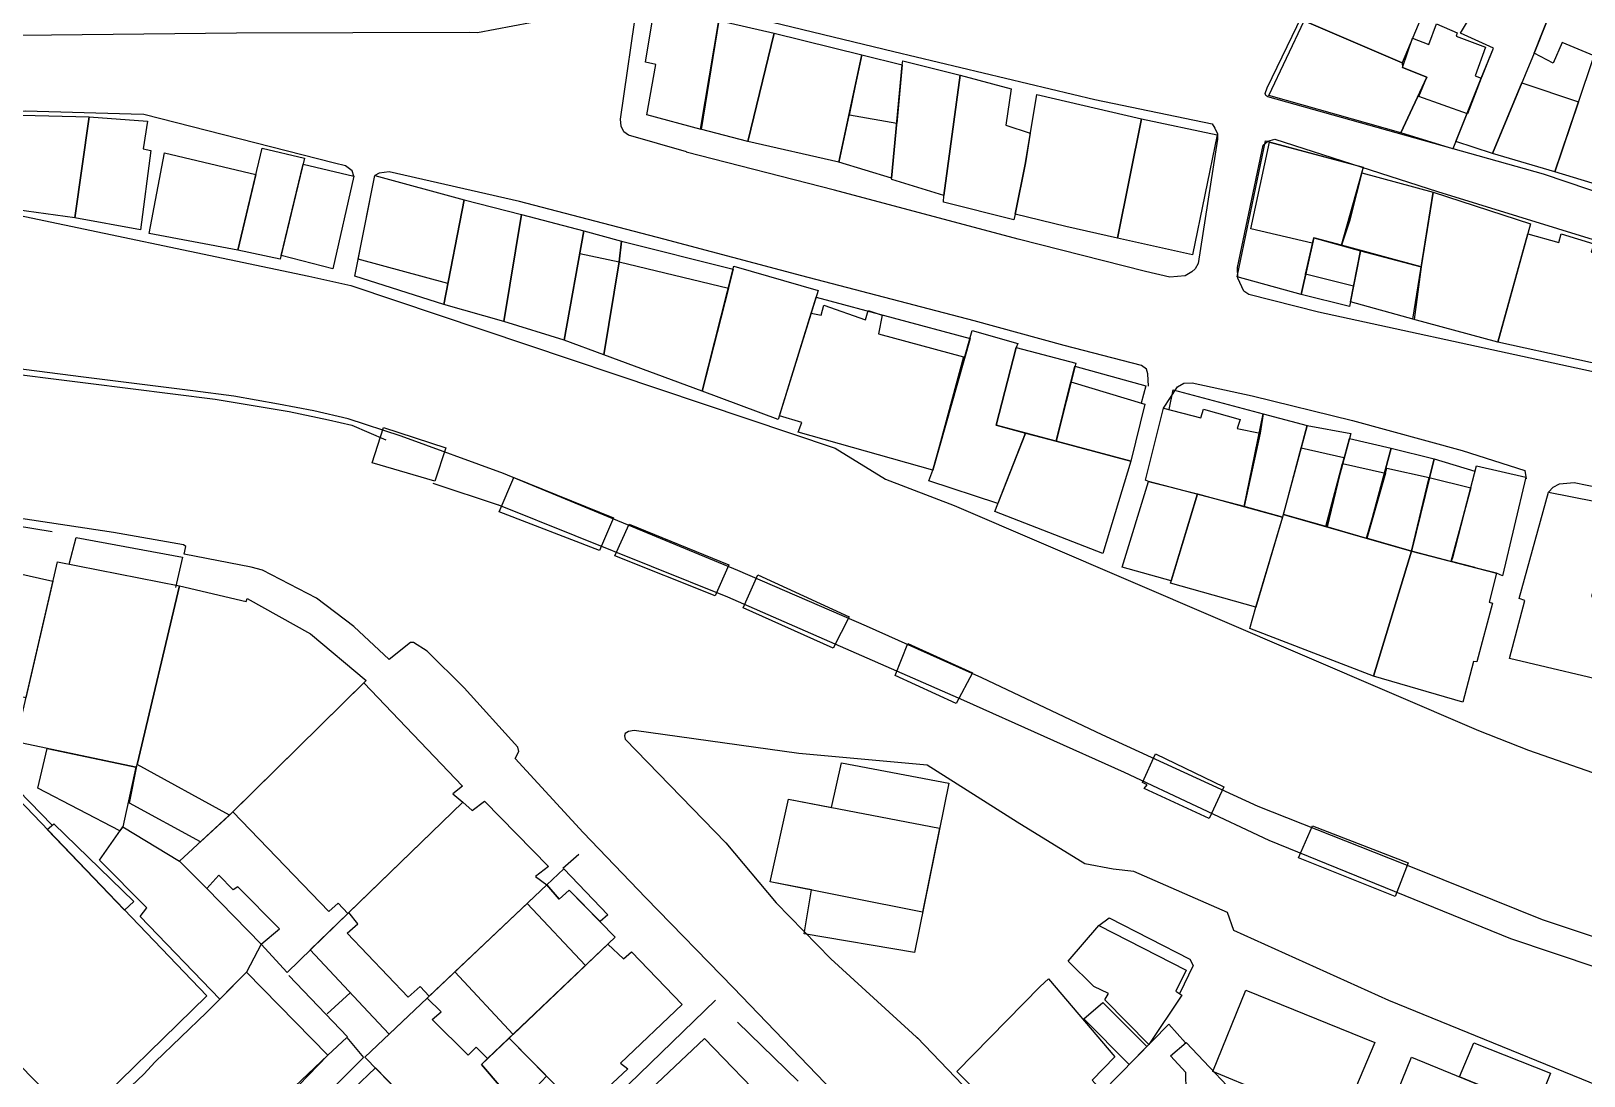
# Model space of a CAD drawing. Header units: centimetres. Extents: x 6155 to 7007, y 1466 to 2152.
# Drawn here: x 6301 to 6462.6, y 1894.6 to 2003.4 of the extents above; entities that cross this region are included whole.
import ezdxf

# ---------------------------------------------------------------- set-up
doc = ezdxf.new("R2010")
doc.units = ezdxf.units.CM

msp = doc.modelspace()

# ---------------------------------------------------------------- linework, layer by layer
at = {"color": 7}
for points in [[(6341.88, 2022.4), (6348.49, 2022.61), (6349.23, 2022.43), (6358.67, 2019.72), (6359.04, 2019.57), (6359.4, 2019.32), (6359.47, 2019.03), (6359.5, 2008.62), (6359.48, 2006.17), (6359.26, 2005.6), (6358.5, 2005.31), (6347.47, 2003.22), (6346.6, 2003.25), (6322.4, 2003.18), (6293.47, 2002.9)], [(6481.77, 1980.59), (6458.4, 1988.52), (6429.7, 1996.58), (6429.48, 1996.69), (6429.41, 1996.92), (6429.62, 1997.52), (6435.31, 2009.29), (6441.94, 2017.9)], [(6369.22, 1990.84), (6363.18, 1992.57), (6362.69, 1992.93), (6362.43, 1993.53), (6362.36, 1994.23), (6364.19, 2006.97), (6364.57, 2007.29), (6364.93, 2007.47), (6365.38, 2007.47), (6390.79, 2001.29), (6411.7, 1996.28), (6423.9, 1993.75), (6424.18, 1993.3), (6424.45, 1992.7), (6424.46, 1992.16), (6422.45, 1979.22), (6422.14, 1978.67), (6421.8, 1978.33), (6421.11, 1977.92), (6419.49, 1977.8), (6416.99, 1978.38), (6403.72, 1981.76), (6384.61, 1986.85), (6369.18, 1990.82)], [(6334.6, 1988.3), (6334.42, 1988.86), (6333.72, 1989.37), (6332.59, 1989.67), (6312.74, 1994.73), (6311.44, 1994.77), (6300.42, 1995.08), (6291.74, 1994.88), (6277.35, 1994.59), (6261.91, 1993.61), (6260.5, 1993.24), (6259.83, 1992.83), (6255.15, 1989.89), (6252.6, 1974.18), (6252.94, 1973.98), (6264.42, 1972.34), (6285.89, 1969.4), (6306.94, 1966.74), (6320.17, 1965.09), (6327.87, 1963.82), (6331.97, 1962.93), (6334.38, 1962.39), (6337.94, 1960.85)], [(6496.27, 1970.61), (6503.38, 1967.78), (6504.75, 1966.9), (6505.56, 1965.86), (6505.96, 1964.61), (6505.97, 1963.15), (6505.52, 1962.5), (6504.8, 1961.91), (6503.48, 1961.29), (6500.98, 1960.6), (6496.15, 1961.48), (6482.23, 1963.89), (6434.98, 1974.15), (6427.71, 1975.97), (6427.21, 1976.33), (6426.59, 1977.69), (6426.53, 1978.79), (6429.22, 1991.54), (6429.7, 1991.95), (6430.42, 1992.17), (6447.36, 1986.72), (6480.21, 1976.58), (6496.36, 1970.63)], [(6417.29, 1966.44), (6417.21, 1967.74), (6417.07, 1968.21), (6416.57, 1968.59), (6408.51, 1970.66), (6399.13, 1973.26), (6381.2, 1977.93), (6366.87, 1981.75), (6351.84, 1985.68), (6338.28, 1988.76), (6337.25, 1988.62), (6336.78, 1988.37)], [(6296.2, 1984.96), (6329.92, 1977.9), (6334.29, 1976.91), (6384.69, 1959.98), (6389.93, 1956.77), (6397.06, 1954.03), (6451.62, 1930.59), (6456.84, 1928.56), (6464.3, 1925.93), (6469.43, 1924.35), (6476.88, 1921.95), (6490.69, 1918.38)], [(6487.05, 1902.7), (6479.23, 1904.11), (6466.41, 1908.17), (6458.29, 1910.87), (6445.46, 1916.05), (6428.71, 1922.67), (6412.46, 1930.14), (6399.93, 1936.06), (6387.93, 1941.44), (6374.54, 1947.26), (6350.18, 1957.36), (6339.51, 1961.25), (6334, 1963.03), (6330.44, 1963.88), (6326.76, 1964.58), (6322.1, 1965.39), (6317.86, 1965.95), (6306.46, 1967.38), (6291.87, 1969.25), (6274.16, 1971.64), (6253.18, 1974.49)], [(6418.84, 1964.14), (6420.31, 1966.37), (6420.95, 1966.77), (6421.83, 1966.79), (6428.09, 1965.45), (6438.5, 1962.88), (6449.92, 1959.73), (6456.45, 1957.65), (6456.58, 1956.79)], [(6342.81, 1956.36), (6349.72, 1954.05)], [(6458.92, 1955.42), (6459.38, 1955.93), (6460.05, 1956.27), (6461.59, 1956.42), (6469.7, 1954.75), (6489.12, 1949.7), (6495.13, 1948.18)], [(6303.22, 1951.27), (6287.71, 1953.8)], [(6384.47, 1892.99), (6374.12, 1903.81), (6364.97, 1913.17), (6358.46, 1919.97), (6351.39, 1927.67), (6351.76, 1928.41), (6351.65, 1928.84), (6346.08, 1935.02), (6342.24, 1938.85), (6340.8, 1939.74), (6340.51, 1939.76), (6338.29, 1937.97), (6334.61, 1941.41), (6330.72, 1944.36), (6325.1, 1947.3), (6323.93, 1947.58), (6316.94, 1948.96), (6317.1, 1949.75), (6316.88, 1949.91), (6309.6, 1951.21), (6288.19, 1954.42)], [(6349.66, 1954.07), (6373.47, 1944.51), (6398.05, 1933.75), (6414.75, 1926.27), (6429.82, 1919.17), (6454.94, 1908.94), (6463.95, 1905.92), (6486.16, 1900.02), (6486.46, 1900.25), (6487.37, 1902.86), (6491.6, 1920.43), (6496.43, 1945.28)], [(6304.98, 1947.92), (6305.7, 1950.69), (6316.78, 1948.63), (6316.05, 1945.48)], [(6471.4, 1890.61), (6442.29, 1902.47), (6426.18, 1909.76), (6425.51, 1911.64), (6415.77, 1915.9), (6413.6, 1916.14), (6410.65, 1916.72), (6403.62, 1921.04), (6394.26, 1926.97), (6380.91, 1928.18), (6363.76, 1930.58), (6363.18, 1930.47), (6362.84, 1930.27), (6362.75, 1930.02), (6362.83, 1929.69), (6373.32, 1918.88), (6378.56, 1912.65), (6384.22, 1906.81), (6393.54, 1898.31)], [(6282.18, 1911.76), (6297.36, 1926.73), (6303.19, 1920.73)], [(6358, 1917.67), (6356.34, 1916.22)], [(6327.84, 1905.09), (6333.94, 1898.68)], [(6331.81, 1901.08), (6334.22, 1903.29)], [(6372.22, 1902.5), (6358.67, 1889.35)], [(6380.82, 1894.09), (6374.53, 1900.23)], [(6421.15, 1898.08), (6419.4, 1900.03), (6412.51, 1892.98)], [(6393.21, 1898.62), (6424.04, 1866.43), (6440.6, 1849.3), (6441.93, 1848.1), (6456.52, 1862.31)]]:
    msp.add_lwpolyline(points, dxfattribs=at)
for points in [[(6454.42, 2011), (6455.58, 2013.2), (6460.77, 2009.6), (6460.05, 2007.78), (6457.4, 2001.12), (6453.07, 1990.67), (6449.26, 1991.9), (6453.18, 2001.65), (6449.76, 2003.2), (6454.42, 2011)], [(6463.65, 2000.84), (6460.34, 2002.21), (6459.38, 2000.07), (6457.4, 2001.12), (6460.96, 2010.08), (6462.76, 2009.01), (6463.68, 2011.89), (6468.88, 2010.44), (6466.59, 2000.64), (6463.86, 2001.47), (6463.65, 2000.84)], [(6449.76, 2003.2), (6454.42, 2011), (6458.84, 2009.62), (6458.27, 2008.77), (6460.16, 2008.05), (6457.4, 2001.12), (6453.07, 1990.67), (6449.26, 1991.9), (6451.91, 1998.52), (6453.18, 2001.65), (6449.76, 2003.2)], [(6445.64, 2004.71), (6443.67, 2000.11), (6433.5, 2004.49), (6436.12, 2010.03), (6437.19, 2009.54), (6445.64, 2004.71)], [(6370.74, 1993.18), (6365.08, 1994.7), (6366.01, 1999.95), (6364.93, 2000.17), (6366.04, 2006.92), (6372.69, 2005.44), (6372.58, 2004.52), (6370.74, 1993.18)], [(6375.6, 1991.93), (6370.67, 1993.19), (6372.58, 2004.52), (6378.34, 2003.19), (6375.6, 1991.93)], [(6446.25, 1998.63), (6443.56, 1992.83), (6429.8, 1996.7), (6433.5, 2004.49), (6443.67, 2000.11), (6443.73, 1999.61), (6446.25, 1998.63)], [(6448.96, 1991.16), (6443.56, 1992.83), (6446.25, 1998.63), (6443.73, 1999.61), (6444.76, 2002.66), (6446.45, 2002.02), (6447.24, 2004.18), (6449.4, 2003.22), (6449.31, 2002.9), (6452.35, 2001.74), (6451.28, 1998.75), (6451.91, 1998.52), (6448.96, 1991.16)], [(6444.76, 2002.66), (6446.45, 2002.02), (6447.24, 2004.18), (6449.4, 2003.22), (6449.31, 2002.9), (6452.35, 2001.74), (6451.28, 1998.75), (6451.91, 1998.52), (6450.47, 1994.8), (6445.43, 1996.59), (6446.25, 1998.63), (6443.73, 1999.61), (6444.76, 2002.66)], [(6378.34, 2003.19), (6387.45, 2000.93), (6385.06, 1989.76), (6375.58, 1991.93), (6378.34, 2003.19)], [(6391.66, 1999.9), (6390.56, 1988.11), (6385.06, 1989.76), (6387.45, 2000.93), (6391.66, 1999.9)], [(6391.09, 1993.78), (6386.16, 1994.66), (6387.45, 2000.93), (6391.66, 1999.9), (6391.09, 1993.78)], [(6463.46, 1987.58), (6459.56, 1988.75), (6463.86, 2001.47), (6466.59, 2000.64), (6466.25, 1999.74), (6463.46, 1987.58)], [(6391.66, 1999.9), (6391.72, 2000.31), (6397.69, 1998.81), (6395.99, 1986.31), (6390.58, 1987.96), (6390.56, 1988.11), (6391.66, 1999.9)], [(6397.69, 1998.81), (6403.01, 1997.41), (6402.43, 1993.6), (6404.98, 1992.8), (6404.47, 1989.69), (6403.41, 1984.35), (6403.28, 1983.76), (6395.96, 1985.59), (6395.99, 1986.31), (6397.69, 1998.81)], [(6456.12, 1998.02), (6462.03, 1996.05), (6459.56, 1988.75), (6453.07, 1990.67), (6456.12, 1998.02)], [(6414.06, 1981.85), (6408.68, 1983.06), (6403.41, 1984.35), (6404.47, 1989.69), (6405.65, 1996.82), (6416.57, 1994.26), (6414.06, 1981.85)], [(6300.05, 1994.66), (6307.05, 1994.49), (6305.56, 1983.97), (6299.52, 1984.8), (6300.05, 1994.66)], [(6307.05, 1994.49), (6313.14, 1994.04), (6312.67, 1991.14), (6313.48, 1990.98), (6312.4, 1982.72), (6305.56, 1983.97), (6307.05, 1994.49)], [(6416.57, 1994.26), (6424.43, 1992.61), (6421.88, 1980.11), (6414.06, 1981.85), (6416.57, 1994.26)], [(6325.06, 1991.23), (6329.48, 1990.17), (6326.93, 1979.65), (6322.52, 1980.6), (6325.06, 1991.23)], [(6429.47, 1991.99), (6439.62, 1989.23), (6437.37, 1981.13), (6434.49, 1981.88), (6433.16, 1975.98), (6426.51, 1977.82), (6429.47, 1991.99)], [(6429.89, 1991.83), (6439.62, 1989.23), (6438.2, 1983.62), (6437.37, 1981.13), (6434.49, 1981.88), (6434.31, 1981.34), (6427.93, 1982.82), (6429.89, 1991.83)], [(6322.52, 1980.6), (6313.3, 1982.35), (6314.88, 1990.73), (6324.4, 1988.49), (6322.52, 1980.6)], [(6329.33, 1989.56), (6334.6, 1988.3), (6332.41, 1978.65), (6327.02, 1980.04), (6329.33, 1989.56)], [(6343.96, 1974.94), (6334.7, 1977.9), (6336.78, 1988.37), (6346.07, 1985.83), (6343.96, 1974.94)], [(6344.39, 1977.14), (6335.05, 1979.68), (6336.78, 1988.37), (6346.07, 1985.83), (6344.39, 1977.14)], [(6445.66, 1978.86), (6437.37, 1981.13), (6439.48, 1988.67), (6446.92, 1986.65), (6445.66, 1978.86)], [(6446.92, 1986.65), (6457.05, 1983.33), (6453.63, 1971.01), (6444.78, 1973.42), (6446.92, 1986.65)], [(6346.07, 1985.83), (6352.05, 1984.31), (6350.21, 1973.19), (6343.96, 1974.94), (6346.07, 1985.83)], [(6352.05, 1984.31), (6358.54, 1982.61), (6356.47, 1971.24), (6350.21, 1973.19), (6352.05, 1984.31)], [(6358.54, 1982.61), (6362.44, 1981.54), (6362.19, 1979.4), (6360.62, 1969.7), (6356.47, 1971.24), (6358.54, 1982.61)], [(6362.44, 1981.54), (6374.08, 1978.64), (6370.84, 1965.93), (6360.62, 1969.7), (6362.19, 1979.4), (6362.44, 1981.54)], [(6434.49, 1981.88), (6439.33, 1980.55), (6438.2, 1974.72), (6433.16, 1975.98), (6434.49, 1981.88)], [(6434.49, 1981.88), (6439.33, 1980.55), (6438.62, 1976.86), (6433.63, 1978.09), (6434.49, 1981.88)], [(6473.46, 1977.22), (6471.56, 1967.85), (6470.34, 1968.1), (6470.07, 1967.43), (6453.63, 1971.01), (6456.77, 1982.32), (6459.97, 1981.4), (6460.24, 1982.3), (6463.62, 1981.25), (6463.35, 1980.41), (6465.71, 1979.68), (6466.05, 1980.49), (6470.26, 1979.07), (6469.97, 1978.24), (6473.46, 1977.22)], [(6362.19, 1979.4), (6360.62, 1969.7), (6356.47, 1971.24), (6358.11, 1980.25), (6362.19, 1979.4)], [(6439.33, 1980.55), (6445.66, 1978.86), (6444.92, 1973.38), (6438.3, 1975.22), (6439.33, 1980.55)], [(6373.57, 1976.65), (6370.84, 1965.93), (6360.62, 1969.7), (6362.19, 1979.4), (6373.57, 1976.65)], [(6378.75, 1962.96), (6370.84, 1965.93), (6374.15, 1978.93), (6382.92, 1976.42), (6378.75, 1962.96)], [(6382.7, 1975.72), (6398.72, 1971.42), (6394.83, 1957.69), (6380.84, 1961.67), (6381.21, 1962.67), (6378.88, 1963.36), (6382.7, 1975.72)], [(6382.18, 1974.03), (6383.24, 1973.83), (6383.52, 1974.89), (6387.83, 1973.35), (6388.11, 1974.32), (6389.58, 1973.82), (6389.19, 1971.88), (6398.04, 1969.5), (6394.83, 1957.69), (6380.84, 1961.67), (6381.21, 1962.67), (6378.88, 1963.36), (6382.18, 1974.03)], [(6401.62, 1954.21), (6394.43, 1956.6), (6394.83, 1957.69), (6398.94, 1972.23), (6403.68, 1970.9), (6403.51, 1970.48), (6401.44, 1962.37), (6404.5, 1961.56), (6401.62, 1954.21)], [(6403.51, 1970.48), (6409.71, 1968.85), (6407.68, 1960.71), (6401.44, 1962.37), (6403.51, 1970.48)], [(6409.63, 1968.53), (6417.02, 1966.47), (6416.54, 1964.67), (6416.91, 1964.56), (6415.45, 1958.62), (6407.68, 1960.71), (6409.63, 1968.53)], [(6409.22, 1966.9), (6416.91, 1964.56), (6415.45, 1958.62), (6407.68, 1960.71), (6409.22, 1966.9)], [(6418.84, 1964.14), (6419.42, 1964), (6419.86, 1966.07), (6429.23, 1963.56), (6428.91, 1961.55), (6427.23, 1953.9), (6417.28, 1956.53), (6416.96, 1956.64), (6418.84, 1964.14)], [(6417.28, 1956.53), (6416.96, 1956.64), (6418.84, 1964.14), (6422.73, 1963.16), (6423.02, 1964.06), (6426.81, 1962.97), (6426.5, 1962.05), (6428.91, 1961.55), (6427.23, 1953.9), (6417.28, 1956.53)], [(6429.23, 1963.56), (6433.8, 1962.36), (6431.24, 1952.8), (6427.23, 1953.9), (6429.23, 1963.56)], [(6336.5, 1958.47), (6337.69, 1962.14), (6344.18, 1960.03), (6343.03, 1956.54), (6336.5, 1958.47)], [(6433.8, 1962.36), (6438.33, 1961.5), (6435.74, 1951.82), (6431.32, 1953.09), (6433.8, 1962.36)], [(6407.68, 1960.71), (6415.45, 1958.62), (6412.52, 1949.01), (6401.31, 1953.4), (6404.5, 1961.56), (6407.68, 1960.71)], [(6438.19, 1960.99), (6442.52, 1959.97), (6440, 1950.59), (6435.74, 1951.82), (6438.19, 1960.99)], [(6433.18, 1960.02), (6437.61, 1959.03), (6435.86, 1951.79), (6431.32, 1953.09), (6433.18, 1960.02)], [(6442.52, 1959.97), (6447.02, 1958.87), (6444.65, 1949.25), (6440, 1950.59), (6442.52, 1959.97)], [(6447.02, 1958.87), (6451.26, 1957.6), (6448.92, 1948.56), (6448.74, 1948.2), (6444.65, 1949.25), (6447.02, 1958.87)], [(6361.6, 1952.75), (6360.16, 1949.33), (6349.72, 1953.35), (6351.24, 1956.95), (6361.6, 1952.75)], [(6437.46, 1958.39), (6441.93, 1957.4), (6440, 1950.59), (6435.74, 1951.82), (6437.46, 1958.39)], [(6444.65, 1949.25), (6439.96, 1950.6), (6442.07, 1957.9), (6446.49, 1956.92), (6444.65, 1949.25)], [(6446.49, 1956.92), (6450.81, 1955.87), (6448.74, 1948.2), (6444.65, 1949.25), (6446.49, 1956.92)], [(6451.25, 1947.56), (6448.83, 1948.18), (6451.4, 1958.16), (6456.54, 1956.96), (6454.12, 1946.71), (6453.51, 1946.98), (6451.43, 1947.51), (6451.25, 1947.56)], [(6419.65, 1946.16), (6414.54, 1947.61), (6417.28, 1956.53), (6422.39, 1955.23), (6419.65, 1946.16)], [(6422.39, 1955.23), (6431.24, 1952.8), (6428.44, 1943.43), (6419.58, 1945.92), (6422.39, 1955.23)], [(6468.74, 1943.15), (6466.9, 1935.24), (6454.85, 1938.09), (6456.46, 1944.11), (6455.85, 1944.33), (6458.92, 1955.42), (6466.12, 1954), (6463.37, 1944.54), (6468.74, 1943.15)], [(6373.62, 1947.85), (6372.18, 1944.61), (6361.76, 1948.76), (6363.24, 1952.09), (6373.62, 1947.85)], [(6431.32, 1953.09), (6444.65, 1949.25), (6440.71, 1936.26), (6427.84, 1941.21), (6428.44, 1943.43), (6431.32, 1953.09)], [(6290.6, 1948.99), (6303.29, 1946.15), (6300.48, 1933.99), (6287.62, 1936.99), (6290.6, 1948.99)], [(6444.65, 1949.25), (6453.51, 1946.98), (6452.75, 1943.94), (6453.09, 1943.84), (6451.46, 1937.74), (6451.12, 1937.79), (6450.01, 1933.55), (6440.71, 1936.26), (6444.65, 1949.25)], [(6312.04, 1927.04), (6311.93, 1926.77), (6299.43, 1929.42), (6303.76, 1948.16), (6316.46, 1945.67), (6312.04, 1927.04)], [(6318.65, 1919), (6311.25, 1923.02), (6312.04, 1927.04), (6316.46, 1945.67), (6323.38, 1944.01), (6323.49, 1944.33), (6330.08, 1940.64), (6335.88, 1935.79), (6321.67, 1921.76), (6318.65, 1919)], [(6316.46, 1945.67), (6323.38, 1944.01), (6323.49, 1944.33), (6330.08, 1940.64), (6335.88, 1935.79), (6321.67, 1921.76), (6312.04, 1927.04), (6316.46, 1945.67)], [(6375.11, 1943.38), (6376.63, 1946.8), (6386.13, 1942.42), (6384.47, 1939.16), (6375.11, 1943.38)], [(6398.98, 1936.59), (6397.27, 1933.41), (6390.91, 1936.33), (6392.25, 1939.64), (6398.98, 1936.59)], [(6333.97, 1911.54), (6327.65, 1905.39), (6324.96, 1908.36), (6326.86, 1909.93), (6322.53, 1914.3), (6322.05, 1913.99), (6320.55, 1915.53), (6319.3, 1914.14), (6316.47, 1916.99), (6322.02, 1922.11), (6335.64, 1935.55), (6345.9, 1924.81), (6344.9, 1923.98), (6345.93, 1923.12), (6333.97, 1911.54)], [(6335.64, 1935.55), (6345.9, 1924.81), (6344.9, 1923.98), (6345.93, 1923.12), (6333.97, 1911.54), (6332.96, 1912.63), (6332.01, 1911.73), (6322.02, 1922.11), (6335.64, 1935.55)], [(6301.72, 1924.57), (6302.68, 1928.73), (6311.93, 1926.77), (6310.56, 1920.57), (6310.26, 1920.14), (6301.72, 1924.57)], [(6425.13, 1924.74), (6423.6, 1921.43), (6416.85, 1924.55), (6417.15, 1924.93), (6416.65, 1925.18), (6418.02, 1928.15), (6425.13, 1924.74)], [(6384.31, 1922.58), (6385.35, 1927.24), (6396.52, 1925.11), (6392.92, 1907.47), (6381.45, 1909.42), (6382.21, 1913.99), (6377.91, 1914.85), (6379.84, 1923.44), (6384.31, 1922.58)], [(6297.31, 1925.9), (6319.3, 1902.95), (6305.73, 1889.71), (6283.53, 1912.41), (6297.31, 1925.9)], [(6336.09, 1901.29), (6330.07, 1907.75), (6333.97, 1911.54), (6345.93, 1923.12), (6346.92, 1922.26), (6348.21, 1923.25), (6354.86, 1916.43), (6353.5, 1915.4), (6354.67, 1914.51), (6342.23, 1902.73), (6338.28, 1898.98), (6336.09, 1901.29)], [(6342.44, 1902.92), (6341.49, 1903.92), (6340.25, 1902.82), (6333.92, 1909.48), (6335.01, 1910.47), (6334.06, 1911.63), (6345.93, 1923.12), (6346.92, 1922.26), (6348.21, 1923.25), (6354.86, 1916.43), (6353.5, 1915.4), (6354.67, 1914.51), (6342.44, 1902.92)], [(6395.55, 1920.41), (6393.77, 1911.67), (6377.91, 1914.85), (6379.84, 1923.44), (6395.55, 1920.41)], [(6302.67, 1920.3), (6303.37, 1920.86), (6311.7, 1912.77), (6310.75, 1911.87), (6302.67, 1920.3)], [(6320.65, 1902.63), (6312.37, 1911.24), (6313.05, 1912.12), (6308.13, 1917.08), (6310.56, 1920.57), (6316.47, 1916.99), (6319.3, 1914.14), (6324.96, 1908.36), (6323.44, 1905.43), (6320.65, 1902.63)], [(6434.36, 1920.65), (6444.31, 1916.82), (6442.96, 1913.31), (6432.9, 1917.32), (6434.36, 1920.65)], [(6356.44, 1916.18), (6361.04, 1911.4), (6360.23, 1910.69), (6357.01, 1913.98), (6355.97, 1913.04), (6354.67, 1914.51), (6356.44, 1916.18)], [(6348.51, 1896.43), (6347.88, 1895.8), (6349.94, 1893.42), (6346.23, 1889.74), (6340.96, 1891.25), (6335.75, 1896.58), (6342.23, 1902.73), (6354.67, 1914.51), (6355.97, 1913.04), (6357.01, 1913.98), (6361.79, 1909.09), (6348.51, 1896.43)], [(6354.67, 1914.51), (6355.97, 1913.04), (6357.01, 1913.98), (6361.79, 1909.09), (6348.51, 1896.43), (6347.33, 1897.63), (6346.51, 1896.8), (6342.76, 1900.49), (6343.69, 1901.3), (6342.23, 1902.73), (6354.67, 1914.51)], [(6352.64, 1912.59), (6358.7, 1906.14), (6351.16, 1898.95), (6345.12, 1905.47), (6352.64, 1912.59)], [(6413.21, 1911.1), (6421.58, 1906.8), (6421.92, 1906.12), (6420.5, 1903.19), (6420.76, 1903.02), (6417.31, 1897.89), (6412.75, 1902.56), (6413.14, 1903.21), (6411.59, 1903.92), (6408.91, 1906.57), (6412.13, 1910.3), (6413.21, 1911.1)], [(6412.13, 1910.3), (6421.2, 1905.63), (6420.13, 1903.45), (6420.76, 1903.02), (6417.31, 1897.89), (6412.75, 1902.56), (6413.14, 1903.21), (6411.59, 1903.92), (6408.91, 1906.57), (6412.13, 1910.3)], [(6361.02, 1908.35), (6362.66, 1906.83), (6363.5, 1907.55), (6368.75, 1902.07), (6362.36, 1895.96), (6363.1, 1895.37), (6358.32, 1890.88), (6350.75, 1898.56), (6361.02, 1908.35)], [(6319.25, 1901.23), (6323.44, 1905.43), (6331.9, 1896.78), (6327.78, 1892.85), (6322.56, 1887.33), (6322.56, 1887.33), (6321.32, 1886.2), (6321.32, 1886.2), (6315.09, 1879.76), (6306.36, 1888.78), (6312.74, 1894.8), (6312.74, 1894.8), (6313.92, 1896.09), (6313.92, 1896.09), (6319.25, 1901.23)], [(6406.01, 1903.95), (6406.88, 1904.73), (6413.79, 1896.6), (6411.41, 1894.2), (6412.51, 1892.98), (6405.89, 1886.56), (6397.35, 1895.1), (6406.01, 1903.95)], [(6440.84, 1898.12), (6435.78, 1886.12), (6430.96, 1888.09), (6431.49, 1889.12), (6428.06, 1890.4), (6429.16, 1892.94), (6423.98, 1895.09), (6427.43, 1903.57), (6440.84, 1898.12)], [(6415.26, 1895.8), (6410.57, 1900.56), (6412.52, 1902.26), (6417.13, 1897.7), (6415.26, 1895.8)], [(6331.9, 1896.78), (6333.87, 1898.62), (6335.62, 1896.53), (6330.74, 1891.67), (6328.86, 1893.66), (6331.9, 1896.78)], [(6354.65, 1894.6), (6352.06, 1891.82), (6352.8, 1891.19), (6351.83, 1890.27), (6353.67, 1888.63), (6351.68, 1886.43), (6348.55, 1888.82), (6345.23, 1886.03), (6342.78, 1888.28), (6341.02, 1886.29), (6338.17, 1889.12), (6340.75, 1891.47), (6340.96, 1891.25), (6346.23, 1889.74), (6349.94, 1893.42), (6347.88, 1895.8), (6350.75, 1898.56), (6354.65, 1894.6)], [(6368.31, 1882.16), (6366.36, 1884.22), (6364.8, 1882.92), (6359.95, 1887.99), (6371.09, 1898.52), (6377.98, 1891.38), (6368.31, 1882.16)], [(6427.9, 1891.01), (6423.13, 1886.54), (6422.79, 1891.78), (6421.22, 1893.03), (6421.16, 1894.97), (6419.59, 1896.73), (6421.2, 1898.1), (6427.9, 1891.01)], [(6457.27, 1890.32), (6454.88, 1891.21), (6455.31, 1892.2), (6449.65, 1894.52), (6451.13, 1898.08), (6459.12, 1894.9), (6457.27, 1890.32)], [(6340.15, 1892.08), (6338.45, 1890.35), (6338.07, 1890.56), (6337.64, 1890.13), (6334.59, 1893.32), (6336.84, 1895.46), (6340.15, 1892.08)], [(6439.94, 1884.96), (6444.64, 1896.58), (6455.31, 1892.2), (6450.29, 1880.7), (6439.94, 1884.96)]]:
    msp.add_lwpolyline(points, close=True, dxfattribs=at)

doc.saveas('drawing.dxf')
